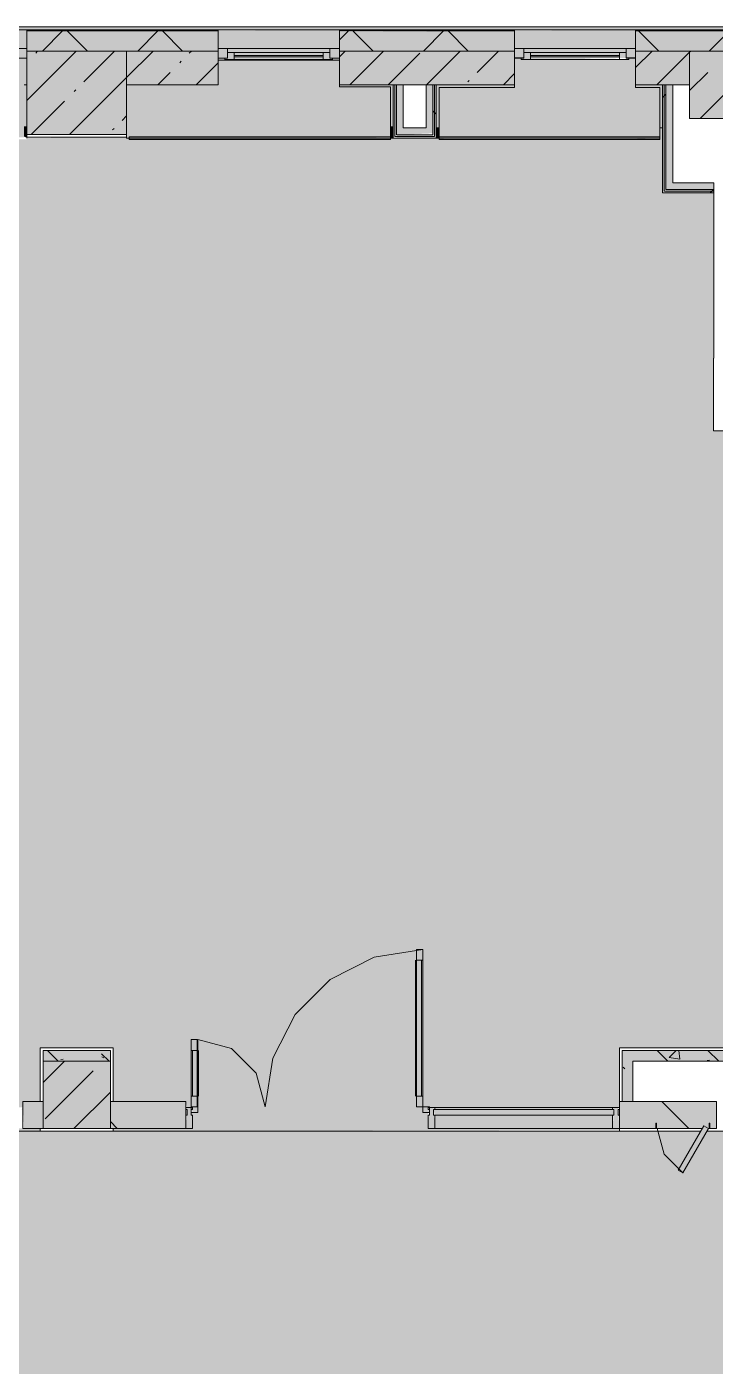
# Model space of a CAD drawing. Header units: millimetres. Extents: x -3817 to 677485, y -22715 to 103890.
# Drawn here: x -318.7 to -278.5, y -19512.3 to -19434 of the extents above; entities that cross this region are included whole.
import ezdxf

# ---------------------------------------------------------------- set-up
doc = ezdxf.new("R2010")
doc.units = ezdxf.units.MM
doc.layers.add('PDF _Геометрия', color=7, linetype='Continuous', true_color=0x1d1d1d)
doc.layers.add('PDF _Сплошная заливка', color=7, linetype='Continuous', true_color=0xffffff)

msp = doc.modelspace()

# ---------------------------------------------------------------- hatches: boundary and pattern name
at = {"layer": 'PDF _Сплошная заливка', "transparency": 33554559}
h = msp.add_hatch(color=256, dxfattribs=at)
h.paths.add_polyline_path([(-300.29, -19435.375), (-290.191, -19435.375), (-290.191, -19434.194), (-300.427, -19434.272), (-300.427, -19435.375)], flags=0)
h.paths.add_polyline_path([(-333.019, -19435.375), (-324.836, -19435.375), (-324.836, -19434.194), (-334.284, -19434.194), (-334.284, -19435.375)], flags=0)
h.paths.add_polyline_path([(-318.694, -19435.375), (-307.514, -19435.375), (-307.514, -19434.194), (-318.694, -19434.194), (-318.694, -19434.501)], flags=0)
h.paths.add_polyline_path([(-279.956, -19435.375), (-276.388, -19435.375), (-277.242, -19434.194), (-283.105, -19434.194), (-283.105, -19435.375)], flags=0)
h.paths.add_polyline_path([(-415.226, -19435.375), (-414.124, -19435.375), (-414.152, -19434.194), (-416.093, -19434.194), (-416.093, -19435.375)], flags=0)
h.paths.add_polyline_path([(-387.59, -19435.375), (-352.394, -19435.375), (-352.394, -19434.194), (-388.141, -19434.194), (-388.141, -19435.375)], flags=0)
h.paths.add_polyline_path([(-273.841, -19435.375), (-272.986, -19435.375), (-273.841, -19434.194), (-275.298, -19434.194), (-274.444, -19435.375)], flags=0)
for points in [[(-277.242, -19434.131), (-275.344, -19434.131), (-275.469, -19433.958), (-388.141, -19434.036), (-388.141, -19434.131), (-277.288, -19434.131)], [(-318.852, -19435.375), (-318.694, -19435.375), (-318.694, -19434.131), (-324.836, -19434.194), (-324.836, -19435.375)], [(-283.105, -19435.375), (-283.105, -19434.131), (-290.191, -19434.194), (-290.191, -19435.375), (-283.925, -19435.375)], [(-318.852, -19437.343), (-318.694, -19437.343), (-318.694, -19435.375), (-324.836, -19435.375), (-324.836, -19435.784), (-318.852, -19435.784), (-318.852, -19436.972)], [(-316.655, -19440.257), (-312.868, -19440.257), (-312.868, -19435.375), (-318.694, -19435.375), (-318.694, -19440.257), (-317.907, -19440.257)], [(-300.821, -19435.863), (-300.978, -19435.784), (-300.978, -19435.469), (-306.963, -19435.469), (-306.963, -19435.784), (-306.963, -19435.863), (-300.978, -19435.863)], [(-289.64, -19435.777), (-289.64, -19435.469), (-283.656, -19435.469), (-283.656, -19435.777), (-283.105, -19435.777), (-283.105, -19435.375), (-290.191, -19435.375), (-290.191, -19435.777)], [(-289.64, -19435.863), (-283.656, -19435.784), (-283.656, -19435.469), (-289.64, -19435.469), (-289.64, -19435.784), (-289.798, -19435.863)], [(-279.956, -19439.312), (-274.444, -19439.312), (-274.444, -19435.375), (-279.956, -19435.375), (-279.956, -19437.501)], [(-297.278, -19440.461), (-297.179, -19440.363), (-297.179, -19437.343), (-297.278, -19437.343), (-297.278, -19439.871)], [(-297.179, -19440.363), (-297.081, -19440.265), (-297.081, -19437.343), (-297.179, -19437.343), (-297.179, -19439.871)], [(-294.955, -19440.265), (-294.857, -19440.259), (-294.857, -19437.343), (-294.955, -19437.343), (-294.955, -19440.185)], [(-281.53, -19443.668), (-281.432, -19443.569), (-281.432, -19437.343), (-281.53, -19437.343), (-281.53, -19443.077)], [(-281.432, -19443.569), (-281.334, -19443.471), (-281.334, -19437.343), (-281.432, -19437.343), (-281.432, -19443.077)], [(-318.703, -19440.461), (-318.694, -19440.414), (-318.694, -19439.871), (-318.852, -19439.871), (-318.852, -19440.383), (-318.703, -19440.442)], [(-295.349, -19440.363), (-294.857, -19440.363), (-294.955, -19440.265), (-297.081, -19440.265), (-297.022, -19440.363), (-296.199, -19440.363)], [(-295.349, -19440.461), (-294.758, -19440.461), (-294.955, -19440.363), (-297.081, -19440.363), (-297.081, -19440.461), (-296.199, -19440.461)], [(-294.66, -19440.461), (-294.601, -19440.461), (-294.601, -19439.871), (-294.758, -19439.871), (-294.758, -19440.461)], [(-280.94, -19443.569), (-278.528, -19443.569), (-278.546, -19443.471), (-281.334, -19443.471), (-281.334, -19443.569)], [(-316.655, -19494.428), (-313.813, -19494.428), (-313.813, -19493.798), (-317.75, -19493.798), (-317.75, -19494.428)], [(-313.813, -19498.365), (-313.813, -19494.428), (-317.75, -19494.428), (-317.75, -19498.365), (-316.655, -19498.365)], [(-309.01, -19498.365), (-309.088, -19497.129), (-309.403, -19497.129), (-309.325, -19497.42), (-309.403, -19498.365)], [(-294.845, -19498.365), (-294.924, -19497.129), (-295.16, -19497.162), (-295.238, -19498.365), (-294.924, -19498.365)], [(-284.373, -19497.578), (-284.451, -19497.263), (-294.924, -19497.263), (-294.845, -19497.578), (-284.451, -19497.578)], [(-291.69, -19497.263), (-284.451, -19497.263), (-284.451, -19497.129), (-294.845, -19497.129), (-294.845, -19497.263)], [(-284.373, -19498.365), (-284.058, -19498.365), (-284.137, -19497.129), (-284.451, -19497.129), (-284.373, -19497.263), (-284.451, -19498.365)], [(-280.507, -19521.149), (-273.538, -19521.149), (-273.538, -19520.348), (-273.42, -19520.348), (-273.42, -19520.254), (-194.604, -19520.254), (-194.604, -19518.64), (-193.344, -19518.64), (-193.344, -19518.364), (-193.108, -19518.443), (-192.715, -19518.364), (-192.748, -19507.813), (-193.344, -19507.813), (-193.344, -19507.617), (-194.604, -19507.617), (-194.604, -19506.002), (-201.139, -19506.002), (-201.139, -19498.522), (-278.944, -19498.522), (-280.349, -19500.956), (-280.622, -19500.799), (-279.308, -19498.522), (-363.102, -19498.522), (-363.102, -19503.089), (-363.417, -19503.089), (-363.417, -19498.522), (-371.527, -19498.522), (-371.527, -19514.585), (-354.921, -19514.585), (-354.921, -19520.254), (-332.434, -19520.254), (-332.434, -19516.602), (-332.119, -19516.602), (-332.119, -19520.254), (-321.962, -19520.254), (-321.962, -19513.217), (-321.647, -19513.217), (-321.647, -19520.254), (-300.821, -19520.254), (-300.821, -19516.868), (-300.427, -19516.868), (-300.427, -19520.254), (-290.585, -19520.254), (-290.585, -19513.325), (-290.191, -19513.325), (-290.191, -19520.254), (-280.9, -19520.254), (-280.9, -19520.348), (-280.782, -19520.411), (-280.782, -19521.149)]]:
    msp.add_hatch(color=256, dxfattribs=at).paths.add_polyline_path(points)
h = msp.add_hatch(color=256, dxfattribs=at)
h.paths.add_polyline_path([(-312.868, -19437.343), (-307.514, -19437.32), (-307.514, -19435.375), (-312.868, -19435.375), (-312.868, -19436.972)], flags=0)
h.paths.add_polyline_path([(-355.15, -19437.343), (-352.394, -19437.343), (-352.394, -19435.375), (-355.15, -19435.44), (-355.15, -19437.317)], flags=0)
h.paths.add_polyline_path([(-300.419, -19437.343), (-290.191, -19437.343), (-290.191, -19435.375), (-300.427, -19435.375), (-300.427, -19437.343)], flags=0)
h.paths.add_polyline_path([(-333.019, -19437.343), (-324.836, -19437.343), (-324.836, -19435.375), (-334.284, -19435.375), (-334.284, -19437.343)], flags=0)
h.paths.add_polyline_path([(-281.53, -19437.343), (-279.956, -19437.343), (-279.956, -19435.375), (-283.105, -19435.375), (-283.105, -19437.343)], flags=0)
h = msp.add_hatch(color=256, dxfattribs=at)
h.paths.add_polyline_path([(-300.29, -19440.469), (-297.435, -19440.414), (-297.443, -19437.477), (-300.419, -19437.477), (-300.427, -19435.903), (-307.506, -19435.903), (-307.546, -19437.343), (-312.86, -19437.343), (-312.86, -19440.469), (-312.711, -19440.469)], flags=0)
h.paths.add_polyline_path([(-283.925, -19440.463), (-281.696, -19440.461), (-281.696, -19437.501), (-283.105, -19437.501), (-283.105, -19435.777), (-283.656, -19435.784), (-283.656, -19435.863), (-289.64, -19435.784), (-289.64, -19435.777), (-290.191, -19435.784), (-290.191, -19437.509), (-294.601, -19437.509), (-294.575, -19440.463), (-292.108, -19440.463)], flags=0)
h.paths.add_polyline_path([(-340.17, -19440.414), (-318.852, -19440.414), (-318.852, -19435.784), (-324.836, -19435.784), (-324.836, -19437.501), (-334.284, -19437.501), (-334.284, -19435.784), (-352.394, -19435.863), (-352.394, -19440.414), (-341.201, -19440.414)], flags=0)
h = msp.add_hatch(color=256, dxfattribs=at)
h.paths.add_polyline_path([(-307.506, -19437.32), (-307.506, -19435.903), (-300.427, -19435.903), (-300.427, -19435.375), (-307.514, -19435.375), (-307.514, -19437.32)], flags=0)
h.paths.add_polyline_path([(-306.963, -19435.863), (-306.963, -19435.784), (-306.963, -19435.469), (-300.978, -19435.469), (-300.978, -19435.784), (-300.978, -19435.863), (-304.658, -19435.863)], flags=0)
h = msp.add_hatch(color=256, dxfattribs=at)
h.paths.add_polyline_path([(-318.694, -19439.809), (-318.694, -19437.343), (-318.852, -19437.371), (-318.852, -19439.809)], flags=0)
h.paths.add_polyline_path([(-297.435, -19439.809), (-297.278, -19439.809), (-297.278, -19437.343), (-300.419, -19437.343), (-300.419, -19437.477), (-297.435, -19437.477), (-297.435, -19438.14)], flags=0)
h.paths.add_polyline_path([(-333.019, -19437.501), (-324.836, -19437.501), (-324.836, -19437.343), (-334.284, -19437.343), (-334.284, -19437.501)], flags=0)
at = {"layer": 'PDF _Сплошная заливка', "true_color": 0xe7e7e7, "transparency": 33554559}
for points in [[(-297.081, -19440.265), (-296.687, -19440.265), (-296.687, -19437.343), (-297.081, -19437.343), (-297.081, -19439.871)], [(-281.334, -19443.471), (-280.94, -19443.471), (-280.94, -19437.343), (-281.334, -19437.343), (-281.334, -19441.146)]]:
    msp.add_hatch(color=254, dxfattribs=at).paths.add_polyline_path(points)
at = {"layer": 'PDF _Сплошная заливка', "transparency": 33554559}
h = msp.add_hatch(color=256, dxfattribs=at)
h.paths.add_polyline_path([(-294.601, -19439.871), (-294.601, -19437.509), (-290.191, -19437.501), (-290.191, -19437.343), (-294.758, -19437.343), (-294.758, -19439.871)], flags=0)
h.paths.add_polyline_path([(-281.53, -19439.871), (-281.53, -19437.343), (-283.105, -19437.343), (-283.105, -19437.501), (-281.696, -19437.538), (-281.688, -19439.871)], flags=0)
h = msp.add_hatch(color=256, dxfattribs=at)
h.paths.add_polyline_path([(-318.931, -19497.129), (-319.009, -19497.263), (-318.931, -19497.263)], flags=0)
h.paths.add_polyline_path([(-284.058, -19497.129), (-284.137, -19497.263), (-284.058, -19497.263)], flags=0)
h.paths.add_polyline_path([(-266.976, -19498.522), (-238.776, -19498.505), (-238.776, -19498.365), (-252.827, -19498.365), (-252.827, -19497.42), (-253.142, -19497.42), (-253.142, -19497.105), (-238.776, -19497.129), (-238.776, -19493.641), (-234.524, -19493.641), (-234.524, -19496.633), (-221.375, -19496.633), (-221.375, -19490.097), (-227.91, -19490.097), (-227.91, -19489.782), (-221.375, -19489.782), (-221.375, -19476.082), (-238.615, -19476.082), (-238.652, -19475.925), (-238.772, -19475.884), (-238.776, -19475.586), (-239.009, -19475.586), (-239.009, -19474.759), (-252.394, -19474.759), (-252.394, -19475.586), (-275.57, -19475.586), (-275.57, -19471.594), (-274.625, -19471.594), (-274.625, -19471.279), (-274.444, -19471.279), (-274.488, -19458.13), (-274.625, -19458.13), (-274.625, -19457.736), (-275.57, -19457.736), (-275.57, -19457.579), (-278.546, -19457.579), (-278.546, -19443.668), (-281.53, -19443.668), (-281.53, -19439.871), (-281.688, -19439.871), (-281.696, -19440.54), (-312.868, -19440.461), (-312.868, -19440.414), (-318.703, -19440.461), (-318.703, -19440.54), (-352.394, -19440.461), (-352.492, -19440.461), (-354.992, -19440.461), (-354.992, -19464.114), (-350.284, -19464.114), (-350.284, -19486.237), (-342.568, -19486.237), (-342.568, -19486.551), (-350.284, -19486.551), (-350.284, -19497.129), (-332.796, -19497.105), (-332.796, -19497.42), (-333.19, -19497.42), (-333.19, -19498.365), (-350.284, -19498.365), (-350.284, -19498.522), (-317.907, -19498.522), (-317.907, -19498.365), (-319.324, -19498.365), (-319.324, -19497.42), (-319.639, -19497.42), (-319.639, -19497.105), (-318.931, -19497.129), (-318.852, -19496.79), (-317.907, -19496.79), (-317.907, -19493.641), (-313.655, -19493.641), (-313.655, -19496.79), (-309.403, -19496.79), (-309.325, -19497.129), (-308.695, -19497.105), (-308.695, -19497.42), (-309.088, -19497.42), (-309.088, -19498.365), (-313.655, -19498.365), (-313.655, -19498.522), (-284.05, -19498.444), (-284.058, -19498.365), (-295.238, -19498.365), (-295.238, -19497.42), (-295.553, -19497.42), (-295.553, -19497.105), (-284.058, -19497.129), (-284.05, -19493.641), (-274.286, -19493.641), (-274.286, -19497.129), (-266.252, -19497.105), (-266.268, -19497.42), (-266.645, -19497.472), (-266.645, -19498.365), (-274.286, -19498.365), (-274.286, -19498.522), (-267.561, -19498.522)], flags=0)
h = msp.add_hatch(color=256, dxfattribs=at)
h.paths.add_polyline_path([(-279.217, -19498.365), (-279.126, -19498.207), (-278.775, -19498.365), (-278.381, -19498.365), (-278.381, -19496.79), (-284.058, -19496.79), (-284.05, -19498.365), (-280.622, -19498.365)], flags=0)
h.paths.add_polyline_path([(-317.75, -19498.365), (-317.75, -19496.79), (-318.931, -19496.79), (-318.852, -19498.365), (-317.907, -19498.365)], flags=0)
h.paths.add_polyline_path([(-313.813, -19498.365), (-309.403, -19498.365), (-309.403, -19496.79), (-313.813, -19496.79)], flags=0)
h.paths.add_polyline_path([(-350.441, -19498.365), (-350.441, -19496.79), (-352.788, -19496.79), (-352.788, -19498.365), (-352.016, -19498.365)], flags=0)
h = msp.add_hatch(color=256, dxfattribs=at)
h.paths.add_polyline_path([(-308.695, -19497.42), (-308.695, -19497.105), (-309.088, -19497.105), (-309.01, -19497.42)], flags=0)
h.paths.add_polyline_path([(-295.16, -19497.42), (-295.238, -19497.105), (-295.553, -19497.105), (-295.553, -19497.42), (-295.238, -19497.42)], flags=0)

# ---------------------------------------------------------------- linework, layer by layer
at = {"layer": 'PDF _Геометрия', "color": 7, "lineweight": 9}
for points in [[(-275.469, -19433.958), (-388.456, -19433.958), (-388.141, -19433.958)], [(-307.514, -19435.375), (-307.514, -19434.131), (-318.694, -19434.131), (-318.694, -19435.375)], [(-318.694, -19435.233), (-318.694, -19435.784), (-319.246, -19435.784), (-319.246, -19435.233)], [(-312.868, -19435.375), (-318.694, -19435.375), (-318.694, -19440.257), (-312.868, -19440.257)], [(-306.963, -19435.233), (-306.963, -19435.784), (-307.514, -19435.784), (-307.514, -19435.233)], [(-307.12, -19435.863), (-300.821, -19435.863), (-300.821, -19435.784), (-300.978, -19435.784), (-300.978, -19435.469), (-306.963, -19435.469), (-306.963, -19435.784), (-307.12, -19435.784)], [(-300.427, -19435.233), (-300.427, -19435.784), (-300.978, -19435.784), (-300.978, -19435.233)], [(-289.64, -19435.233), (-289.64, -19435.784), (-290.191, -19435.784), (-290.191, -19435.233)], [(-289.798, -19435.863), (-283.499, -19435.863), (-283.499, -19435.784), (-283.656, -19435.784), (-283.656, -19435.469), (-289.64, -19435.469), (-289.64, -19435.784), (-289.798, -19435.784)], [(-283.105, -19435.233), (-283.105, -19435.784), (-283.656, -19435.784), (-283.656, -19435.233)], [(-280.94, -19443.668), (-278.528, -19443.668), (-278.528, -19443.077), (-280.94, -19443.077), (-280.94, -19437.343), (-279.956, -19437.343), (-279.956, -19435.375), (-283.105, -19435.375), (-283.105, -19437.343), (-281.53, -19437.343), (-281.53, -19443.668), (-281.432, -19443.668)], [(-274.444, -19435.375), (-279.956, -19435.375), (-279.956, -19439.312), (-274.444, -19439.312)], [(-295.349, -19439.871), (-296.687, -19439.871), (-296.687, -19437.343), (-295.349, -19437.343)], [(-297.435, -19440.54), (-312.71, -19440.54), (-312.71, -19440.383), (-297.435, -19440.383)], [(-317.75, -19494.428), (-313.813, -19494.428), (-313.813, -19493.798), (-317.75, -19493.798)], [(-283.263, -19493.798), (-283.892, -19493.798), (-283.892, -19496.79), (-283.263, -19496.79), (-283.263, -19494.428), (-274.444, -19494.428), (-274.444, -19493.798)], [(-313.813, -19498.365), (-313.813, -19496.79), (-313.813, -19494.428), (-317.75, -19494.428), (-317.75, -19496.79), (-317.75, -19498.365)], [(-317.75, -19496.79), (-318.931, -19496.79), (-318.931, -19498.365), (-317.75, -19498.365)], [(-313.813, -19498.365), (-309.403, -19498.365), (-309.403, -19496.79), (-313.813, -19496.79)], [(-309.403, -19497.263), (-309.325, -19497.263), (-309.325, -19497.578), (-309.403, -19497.578), (-309.403, -19498.365), (-309.01, -19498.365), (-309.01, -19497.578), (-309.088, -19497.578), (-309.088, -19497.263), (-309.01, -19497.263), (-309.01, -19497.129), (-309.403, -19497.129)], [(-295.238, -19497.263), (-295.16, -19497.263), (-295.16, -19497.578), (-295.238, -19497.578), (-295.238, -19498.365), (-294.845, -19498.365), (-294.845, -19497.578), (-294.924, -19497.578), (-294.924, -19497.263), (-294.845, -19497.263), (-294.845, -19497.129), (-295.238, -19497.129)], [(-284.373, -19497.263), (-294.924, -19497.263), (-294.924, -19497.578), (-284.373, -19497.578)], [(-284.451, -19497.129), (-294.845, -19497.129)], [(-284.451, -19498.365), (-294.845, -19498.365), (-294.845, -19497.578), (-284.451, -19497.578)], [(-284.373, -19497.263), (-284.373, -19497.578), (-284.451, -19497.578), (-284.451, -19498.365), (-284.058, -19498.365), (-284.058, -19497.578), (-284.137, -19497.578), (-284.137, -19497.263), (-284.058, -19497.263), (-284.058, -19497.129), (-284.451, -19497.129), (-284.451, -19497.263)]]:
    msp.add_lwpolyline(points, close=True, dxfattribs=at)
for points in [[(-318.694, -19439.809), (-318.852, -19439.809), (-318.694, -19439.809), (-318.694, -19437.343), (-318.852, -19437.343), (-318.694, -19437.343), (-318.694, -19435.375), (-318.694, -19434.131), (-324.836, -19434.131), (-324.836, -19435.375), (-334.284, -19435.375), (-334.284, -19434.131), (-324.836, -19434.131), (-324.836, -19435.375), (-324.836, -19435.784), (-318.694, -19435.784)], [(-307.514, -19434.17), (-318.694, -19434.17)], [(-307.514, -19434.194), (-318.694, -19434.194)], [(-317.783, -19435.375), (-316.602, -19434.194)], [(-315.157, -19435.375), (-316.338, -19434.194)], [(-290.191, -19435.375), (-300.427, -19435.375), (-300.427, -19434.131), (-307.514, -19434.131), (-307.514, -19435.375), (-307.514, -19437.343), (-312.868, -19437.343), (-312.868, -19439.809)], [(-312.216, -19435.375), (-311.035, -19434.194)], [(-309.59, -19435.375), (-310.771, -19434.194)], [(-300.427, -19435.904), (-300.427, -19435.375), (-300.427, -19437.343), (-297.278, -19437.343), (-297.278, -19440.461), (-297.179, -19440.461), (-296.687, -19440.461), (-294.758, -19440.461), (-294.758, -19440.363), (-294.758, -19439.871), (-294.758, -19437.343), (-290.191, -19437.343), (-290.191, -19435.375), (-290.191, -19434.131), (-300.427, -19434.131), (-300.427, -19435.375), (-290.191, -19435.375), (-290.191, -19434.131), (-283.105, -19434.131), (-283.105, -19435.375)], [(-290.191, -19434.17), (-300.427, -19434.17)], [(-300.427, -19434.722), (-299.9, -19434.194)], [(-290.191, -19434.194), (-300.427, -19434.194)], [(-298.455, -19435.375), (-299.636, -19434.194)], [(-295.513, -19435.375), (-294.332, -19434.194)], [(-292.887, -19435.375), (-294.068, -19434.194)], [(-273.578, -19455.059), (-273.657, -19455.059), (-274.444, -19455.059), (-274.444, -19457.421), (-273.578, -19457.421), (-273.578, -19455.925), (-259.441, -19455.925), (-259.441, -19455.847), (-259.441, -19455.059), (-259.441, -19453.485), (-259.808, -19453.485), (-260.268, -19452.849), (-260.268, -19452.241), (-260.708, -19452.241), (-272.909, -19435.375), (-273.78, -19434.17), (-273.808, -19434.131), (-283.105, -19434.131), (-283.105, -19435.375), (-279.956, -19435.375), (-276.388, -19435.375), (-277.242, -19434.194), (-275.298, -19434.194), (-274.444, -19435.375)], [(-260.268, -19452.28), (-260.679, -19452.28), (-260.728, -19452.28), (-272.957, -19435.375), (-273.812, -19434.194), (-273.829, -19434.17), (-273.78, -19434.17), (-273.829, -19434.17), (-283.105, -19434.17)], [(-260.268, -19452.304), (-260.307, -19452.304), (-260.662, -19452.304), (-260.711, -19452.304), (-260.74, -19452.304), (-272.986, -19435.375), (-273.841, -19434.194), (-275.298, -19434.194), (-277.242, -19434.194), (-283.105, -19434.194)], [(-281.752, -19435.375), (-282.933, -19434.194)], [(-278.81, -19435.375), (-277.629, -19434.194)], [(-318.694, -19435.233), (-324.836, -19435.233)], [(-318.694, -19438.26), (-315.809, -19435.375)], [(-307.514, -19437.324), (-307.514, -19435.375), (-318.694, -19435.375), (-318.694, -19437.343)], [(-318.178, -19435.499), (-318.085, -19435.406)], [(-316.201, -19440.257), (-312.868, -19436.924), (-311.319, -19435.375)], [(-315.372, -19437.183), (-313.564, -19435.375)], [(-309.198, -19435.499), (-309.074, -19435.375)], [(-300.427, -19435.233), (-307.514, -19435.233)], [(-307.514, -19435.784), (-306.963, -19435.784)], [(-300.821, -19435.863), (-307.12, -19435.863)], [(-306.569, -19435.863), (-306.569, -19435.469)], [(-306.569, -19435.627), (-301.372, -19435.627)], [(-301.372, -19435.706), (-306.569, -19435.706)], [(-301.372, -19435.863), (-301.372, -19435.469)], [(-300.978, -19435.784), (-300.427, -19435.784)], [(-300.427, -19435.708), (-300.094, -19435.375)], [(-299.818, -19437.343), (-297.849, -19435.375)], [(-297.573, -19437.343), (-295.728, -19435.499)], [(-295.328, -19437.343), (-293.359, -19435.375)], [(-292.361, -19436.622), (-291.114, -19435.375)], [(-283.105, -19435.233), (-290.191, -19435.233)], [(-283.499, -19435.863), (-289.798, -19435.863)], [(-289.247, -19435.863), (-289.247, -19435.469)], [(-289.247, -19435.627), (-284.05, -19435.627)], [(-284.05, -19435.706), (-289.247, -19435.706)], [(-284.05, -19435.863), (-284.05, -19435.469)], [(-283.105, -19436.346), (-282.134, -19435.375)], [(-281.858, -19437.343), (-279.956, -19435.441), (-279.889, -19435.375)], [(-279.336, -19439.312), (-275.399, -19435.375)], [(-311.043, -19437.343), (-310.321, -19436.622)], [(-309.759, -19436.06), (-309.666, -19435.967)], [(-308.798, -19437.343), (-307.514, -19436.06)], [(-290.838, -19437.343), (-290.191, -19436.697)], [(-279.956, -19437.686), (-278.891, -19436.622)], [(-297.278, -19439.809), (-297.435, -19439.809), (-297.278, -19439.809), (-297.278, -19437.343), (-300.419, -19437.343)], [(-294.758, -19440.363), (-294.758, -19440.461), (-294.598, -19440.461), (-294.758, -19440.461), (-294.758, -19439.871), (-294.601, -19439.871), (-294.758, -19439.871), (-294.758, -19437.343), (-294.857, -19437.343), (-294.857, -19439.871), (-294.857, -19440.265), (-294.857, -19440.363), (-296.687, -19440.363), (-297.081, -19440.363), (-297.179, -19440.363), (-297.179, -19437.343), (-297.278, -19437.343)], [(-294.857, -19437.343), (-294.955, -19437.343), (-294.955, -19439.871), (-294.955, -19440.265), (-296.687, -19440.265), (-297.081, -19440.265), (-297.081, -19437.343), (-297.179, -19437.343)], [(-296.687, -19437.343), (-297.081, -19437.343)], [(-294.955, -19437.343), (-295.349, -19437.343)], [(-290.191, -19437.343), (-294.758, -19437.343)], [(-292.922, -19437.183), (-292.829, -19437.089)], [(-281.53, -19439.312), (-281.53, -19437.343), (-283.105, -19437.343)], [(-278.528, -19443.569), (-280.94, -19443.569), (-281.334, -19443.569), (-281.432, -19443.569), (-281.432, -19437.343), (-281.53, -19437.343)], [(-278.528, -19443.471), (-280.94, -19443.471), (-281.334, -19443.471), (-281.334, -19437.343), (-281.432, -19437.343)], [(-280.94, -19437.343), (-281.334, -19437.343)], [(-315.933, -19437.744), (-315.84, -19437.651)], [(-281.53, -19438.095), (-281.432, -19437.997), (-281.334, -19437.898)], [(-318.446, -19440.257), (-316.494, -19438.305)], [(-294.758, -19439.071), (-294.857, -19438.973), (-294.955, -19438.874)], [(-313.127, -19439.428), (-312.868, -19439.169)], [(-318.694, -19440.461), (-318.694, -19439.871), (-318.852, -19439.871), (-318.694, -19439.871)], [(-313.688, -19439.989), (-313.595, -19439.896)], [(-312.868, -19439.871), (-312.868, -19440.461)], [(-312.71, -19440.54), (-297.435, -19440.54)], [(-297.278, -19440.461), (-297.435, -19440.461), (-297.278, -19440.461), (-297.278, -19439.871), (-297.435, -19439.871), (-297.278, -19439.871)], [(-294.593, -19440.54), (-281.688, -19440.54), (-294.593, -19440.54), (-294.593, -19440.383), (-281.688, -19440.383)], [(-281.696, -19439.871), (-281.53, -19439.871)], [(-281.688, -19440.461), (-281.688, -19439.871), (-281.688, -19440.461)], [(-281.688, -19440.383), (-281.688, -19440.54), (-281.688, -19440.383)], [(-278.752, -19443.668), (-278.653, -19443.569), (-278.555, -19443.471)], [(-317.75, -19495.685), (-316.493, -19494.428)], [(-314.249, -19494.43), (-314.248, -19494.428)], [(-317.617, -19497.797), (-314.811, -19494.991)], [(-315.939, -19498.365), (-313.813, -19496.238)], [(-309.403, -19496.805), (-309.418, -19496.79)], [(-278.775, -19498.365), (-278.381, -19498.365), (-278.381, -19496.79), (-278.775, -19496.79), (-281.924, -19496.79), (-284.058, -19496.79), (-284.058, -19498.365), (-281.924, -19498.365), (-279.217, -19498.365)], [(-280.005, -19498.365), (-281.58, -19496.79)], [(-294.845, -19497.263), (-294.845, -19497.129), (-294.845, -19497.263)], [(-294.845, -19497.263), (-284.451, -19497.263)], [(-284.451, -19497.263), (-284.451, -19497.129), (-284.451, -19497.263)], [(-313.411, -19498.365), (-313.813, -19497.963)], [(-294.845, -19498.365), (-284.451, -19498.365)]]:
    msp.add_lwpolyline(points, dxfattribs=at)
at = {"layer": 'PDF _Геометрия', "color": 253, "lineweight": 9, "true_color": 0xaaaaaa}
for points in [[(-307.506, -19437.32), (-307.506, -19435.903), (-300.427, -19435.903), (-307.506, -19435.903)], [(-295.908, -19497.105), (-295.553, -19497.105), (-295.553, -19487.901), (-295.908, -19487.901), (-295.908, -19497.105), (-295.553, -19497.105), (-295.553, -19487.901), (-295.908, -19487.901)], [(-308.734, -19497.105), (-309.088, -19497.105), (-309.088, -19493.168), (-308.734, -19493.168), (-308.734, -19497.105), (-308.734, -19493.168), (-309.088, -19493.168), (-309.088, -19497.105)], [(-295.553, -19497.105), (-295.553, -19497.42), (-295.16, -19497.42), (-295.553, -19497.42), (-295.553, -19497.105), (-295.16, -19497.105)], [(-281.885, -19498.05), (-281.924, -19498.05), (-281.924, -19498.365), (-281.885, -19498.365)], [(-280.349, -19500.956), (-278.853, -19498.365), (-279.126, -19498.207), (-280.622, -19500.799)], [(-278.814, -19498.05), (-278.814, -19498.365), (-278.775, -19498.365), (-278.775, -19498.05)]]:
    msp.add_lwpolyline(points, close=True, dxfattribs=at)
for points in [[(-290.191, -19435.777), (-289.64, -19435.777), (-290.191, -19435.777), (-290.191, -19437.509), (-294.601, -19437.509), (-294.601, -19440.463), (-281.696, -19440.463), (-281.696, -19437.501), (-283.105, -19437.501), (-283.105, -19435.777), (-283.656, -19435.777), (-283.105, -19435.777)], [(-294.601, -19440.469), (-297.435, -19440.469), (-297.435, -19437.477), (-300.419, -19437.477), (-300.419, -19437.343), (-300.419, -19437.477), (-297.435, -19437.477), (-297.435, -19440.469), (-312.86, -19440.469), (-312.86, -19437.343), (-312.86, -19440.469), (-312.71, -19440.469)], [(-294.601, -19440.463), (-294.601, -19437.509), (-290.191, -19437.509), (-290.191, -19437.343)], [(-283.105, -19437.343), (-283.105, -19437.501), (-281.696, -19437.501), (-281.696, -19440.383)], [(-312.868, -19440.414), (-318.694, -19440.414)], [(-275.57, -19457.579), (-278.546, -19457.579), (-278.546, -19453.327), (-278.528, -19453.327), (-278.528, -19443.668), (-281.53, -19443.668), (-281.53, -19441.146)], [(-295.16, -19497.105), (-295.553, -19497.105), (-295.16, -19497.105), (-295.16, -19497.42), (-295.553, -19497.42), (-295.553, -19497.105), (-295.553, -19487.901), (-298.398, -19488.351), (-300.964, -19489.659), (-303, -19491.695), (-304.307, -19494.261), (-304.758, -19497.105), (-305.285, -19495.137), (-306.726, -19493.696), (-308.695, -19493.168), (-308.695, -19497.105), (-308.695, -19497.42), (-308.695, -19497.105), (-309.088, -19497.105), (-308.695, -19497.105), (-308.695, -19497.42), (-309.088, -19497.42), (-308.695, -19497.42), (-308.695, -19497.105)], [(-295.979, -19488.531), (-295.979, -19496.475)], [(-295.553, -19488.531), (-295.908, -19488.531)], [(-295.632, -19488.531), (-295.632, -19496.475)], [(-317.907, -19496.79), (-317.907, -19493.641), (-313.655, -19493.641), (-313.655, -19496.79)], [(-309.088, -19493.798), (-308.734, -19493.798)], [(-309.01, -19493.798), (-309.01, -19496.475)], [(-308.663, -19493.798), (-308.663, -19496.475)], [(-284.05, -19496.796), (-284.05, -19493.641), (-274.286, -19493.641), (-274.286, -19497.129)], [(-309.088, -19496.475), (-308.734, -19496.475)], [(-295.553, -19496.475), (-295.908, -19496.475)], [(-309.088, -19497.42), (-308.695, -19497.42), (-309.088, -19497.42), (-309.088, -19497.105)], [(-309.088, -19497.105), (-308.695, -19497.105), (-309.088, -19497.105)], [(-295.553, -19497.105), (-295.553, -19497.42), (-295.16, -19497.42)], [(-279.308, -19498.522), (-363.102, -19498.522)], [(-350.284, -19498.365), (-350.284, -19498.522), (-317.907, -19498.522), (-317.907, -19498.365)], [(-313.655, -19498.365), (-313.655, -19498.522), (-284.05, -19498.522), (-284.05, -19498.365)], [(-281.845, -19498.365), (-281.444, -19499.861), (-280.349, -19500.956)], [(-193.344, -19507.617), (-194.604, -19507.617), (-194.604, -19506.002), (-201.139, -19506.002), (-201.139, -19498.522), (-278.944, -19498.522)]]:
    msp.add_lwpolyline(points, dxfattribs=at)
at = {"layer": 'PDF _Геометрия', "color": 8, "lineweight": 9, "true_color": 0x787878}
for points in [[(-316.861, -19494.428), (-317.491, -19493.798)], [(-281.224, -19494.428), (-281.854, -19493.798)], [(-280.518, -19494.308), (-281.14, -19494.211), (-280.744, -19493.798)], [(-280.518, -19494.309), (-280.577, -19493.798)], [(-278.252, -19494.428), (-278.882, -19493.798)], [(-316.711, -19494.323), (-316.581, -19494.306)], [(-313.889, -19494.428), (-314.325, -19493.992)], [(-314.315, -19494.172), (-314.203, -19494.243)], [(-278.925, -19494.385), (-278.794, -19494.368)], [(-283.736, -19494.883), (-283.835, -19494.784)]]:
    msp.add_lwpolyline(points, dxfattribs=at)
at = {"layer": 'PDF _Сплошная заливка', "lineweight": 60, "transparency": 33554559}
for points in [[(-307.514, -19434.17), (-307.514, -19434.131), (-316.655, -19434.17)], [(-307.514, -19434.194), (-307.514, -19434.17), (-316.655, -19434.194)], [(-300.427, -19435.375), (-300.427, -19434.131), (-307.514, -19435.375), (-307.514, -19434.194)], [(-294.758, -19440.363), (-294.758, -19437.343), (-294.857, -19440.265), (-294.857, -19437.386)], [(-297.278, -19440.461), (-297.278, -19439.871), (-297.435, -19440.461), (-297.435, -19439.871)], [(-281.432, -19443.668), (-278.528, -19443.668), (-281.334, -19443.569), (-278.546, -19443.569)], [(-283.263, -19496.79), (-283.263, -19493.798), (-283.892, -19496.79), (-283.892, -19493.798)], [(-283.263, -19494.428), (-274.444, -19494.428), (-283.263, -19493.798), (-274.444, -19493.798)], [(-294.845, -19498.365), (-284.451, -19498.365), (-294.845, -19497.578), (-284.451, -19497.578)]]:
    msp.add_solid(points, dxfattribs=at)
at = {"layer": 'PDF _Сплошная заливка', "color": 254, "lineweight": 60, "true_color": 0xe7e7e7, "transparency": 33554559}
for points in [[(-294.955, -19439.871), (-294.955, -19437.343), (-295.348, -19439.871), (-295.349, -19437.343)], [(-296.687, -19440.265), (-294.955, -19440.185), (-296.687, -19439.871), (-294.955, -19439.871)], [(-280.94, -19443.471), (-278.528, -19443.471), (-280.94, -19443.077), (-278.546, -19443.077)]]:
    msp.add_solid(points, dxfattribs=at)
at = {"layer": 'PDF _Сплошная заливка', "color": 1, "lineweight": 60, "transparency": 33554559}
for points in [[(-297.435, -19440.54), (-297.443, -19440.469), (-297.465, -19440.54)], [(-283.105, -19440.54), (-281.688, -19440.461), (-283.925, -19440.54), (-281.696, -19440.463)]]:
    msp.add_solid(points, dxfattribs=at)
at = {"layer": 'PDF _Сплошная заливка', "color": 254, "lineweight": 60, "true_color": 0xe2e2e2, "transparency": 33554559}
msp.add_solid([(-280.349, -19500.956), (-278.853, -19498.365), (-280.622, -19500.799), (-279.126, -19498.207)], dxfattribs=at)

doc.saveas('drawing.dxf')
